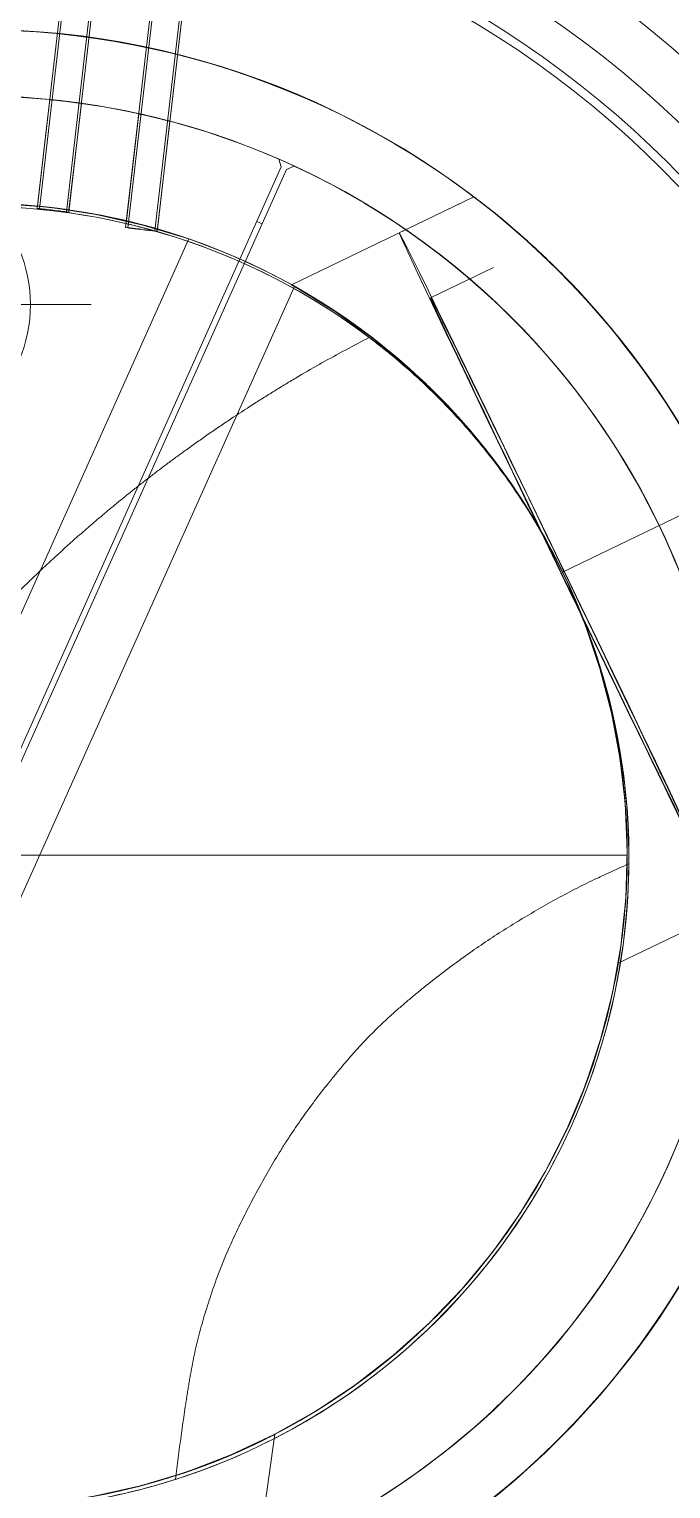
# Model space of a CAD drawing. Header units: metres. Extents: x 1753726 to 1755216, y 5920592 to 5921703.
# Drawn here: x 1754042.81 to 1754045.02, y 5920912.97 to 5920918.01 of the extents above; entities that cross this region are included whole.
import ezdxf

# ---------------------------------------------------------------- set-up
doc = ezdxf.new("R2010")
doc.units = ezdxf.units.M
doc.linetypes.add('CENTER', pattern=[50.8, 31.75, -6.35, 6.35, -6.35])
doc.linetypes.add('HIDDEN2', pattern=[4.7625, 3.175, -1.5875])
for name, color, linetype, lineweight in [('A-DETL-____-OTLN', 2, 'Continuous', 9), ('A-FLOR-____-OTLN', 9, 'Continuous', 9), ('A-GENM-____-OTLN', 4, 'Continuous', 9), ('A-WALL-____-OTLN', 2, 'Continuous', 9), ('P-PIPE-____-CNTR', 1, 'CENTER', 9), ('P-PIPE-____-OTLN', 6, 'HIDDEN2', 18), ('S-BEAM-____-OTLN', 7, 'Continuous', 9), ('S-FNDN-____-OTLN', 7, 'Continuous', 9)]:
    doc.layers.add(name, color=color, linetype=linetype, lineweight=lineweight)

# ---------------------------------------------------------------- blocks, each defined once
blk = doc.blocks.new('308492-ARUP-TUTB-MOD-0001_rvt-1-X-ARUP-GL-HERNE_BAY_ALIGNMENT')
at = {"layer": 'P-PIPE-____-CNTR'}
blk.add_line((1754044.648, 5920916.1369), (1754109.2156, 5920947.2636), dxfattribs=at)
blk.add_line((1754044.648, 5920916.1369), (1754109.2156, 5920947.2636), dxfattribs=at)
at = {"layer": 'P-PIPE-____-OTLN'}
for p, q in [((1754108.6511, 5920948.4346), (1754044.0835, 5920917.3079)), ((1754108.7596, 5920948.2094), (1754044.192, 5920917.0827))]:
    blk.add_line(p, q, dxfattribs=at)
for major_axis, start_param, end_param in [((-0.5645, 1.171), 0, 1.570796), ((-0.5645, 1.171), 4.712389, 6.283185), ((-0.456, 0.9458), 3.151964, 6.293557), ((-0.456, 0.9458), 0.010371, 3.151964), ((-0.5645, 1.171), 1.570796, 3.141593), ((-0.5645, 1.171), 3.141593, 4.712389)]:
    blk.add_ellipse((1754044.648, 5920916.1369), major_axis=major_axis, ratio=0.005, start_param=start_param, end_param=end_param, dxfattribs=at)
blk = doc.blocks.new('308492-ARUP-STTW-MOD-0300_rvt-1-X-ARUP-GL-HERNE_BAY_ALIGNMENT')
at = {"layer": 'S-BEAM-____-OTLN'}
for radius, start, end in [(3.68, 0, 180), (3.68, 0, 180), (3.68, 0, 180), (3.68, 0, 180), (3.38, 0, 180), (3.38, 0, 180), (3.38, 0, 180), (3.38, 0, 180), (3.68, 180, 0), (3.68, 180, 0), (3.68, 180, 0), (3.68, 180, 0), (3.38, 180, 0), (3.38, 180, 0), (3.38, 180, 0), (3.38, 180, 0)]:
    blk.add_arc((1754042.6212, 5920915.1598), radius, start, end, dxfattribs=at)
at = {"layer": 'S-FNDN-____-OTLN'}
for radius, start, end in [(4.65, 0, 180), (4.65, 0, 180), (3.5, 0, 180), (3.5, 0, 180), (4.65, 180, 0), (4.65, 180, 0), (3.5, 180, 0), (3.5, 180, 0)]:
    blk.add_arc((1754042.6271, 5920915.1625), radius, start, end, dxfattribs=at)
blk = doc.blocks.new('Bell Out - Insitu4 - Bell Out - Insitu-4295416-X-ARUP-GL-HERNE_BAY_ALIGNMENT')
at = {"layer": 'A-WALL-____-OTLN'}
for p, q in [((-390.3435, -199.0783), (-390.9738, -199.3822)), ((-389.8448, -201.7243), (-389.2144, -201.4204)), ((-391.1278, -204.0427), (-391.0306, -203.3496))]:
    blk.add_line(p, q, dxfattribs=at)
for radius, start, end in [(2.85, 0, 180), (2.85, 0, 180), (2.8487, 40.8, 220.8), (2.62, 40.8, 220.8), (2.25, 0, 180), (2.25, 0, 180), (2.25, 40.8, 220.8), (2.25, 40.8, 220.8), (2.8487, 220.8, 40.8), (2.62, 220.8, 40.8), (2.25, 220.8, 40.8), (2.25, 220.8, 40.8), (2.85, 180, 0), (2.85, 180, 0), (2.25, 180, 0), (2.25, 180, 0)]:
    blk.add_arc((-392.0635, -201.3507), radius, start, end, dxfattribs=at)
for points, knots in [([(-389.4963, -200.1131), (-389.5145, -200.0754), (-389.5525, -200.0008), (-389.6138, -199.8926), (-389.6785, -199.789), (-389.7681, -199.6584), (-389.8835, -199.5108), (-390.019, -199.3623), (-390.1424, -199.2437), (-390.2448, -199.1555), (-390.3047, -199.1081), (-390.3331, -199.0862), (-390.3421, -199.0794), (-390.3435, -199.0783), (-390.3435, -199.0783)], [0, 0, 0, 0, 0.030303, 0.0606061, 0.0909091, 0.1212121, 0.1818182, 0.2424242, 0.3030303, 0.3636364, 0.4242424, 0.4545455, 0.4848485, 0.4999993, 0.4999993, 0.4999993, 0.4999993]), ([(-390.3435, -199.0783), (-390.3435, -199.0783), (-390.3421, -199.0794), (-390.3331, -199.0862), (-390.3118, -199.1026), (-390.2704, -199.1352), (-390.1969, -199.1957), (-390.078, -199.3035), (-389.9354, -199.4504), (-389.8053, -199.6083), (-389.7034, -199.7513), (-389.6295, -199.866), (-389.5714, -199.9668), (-389.5275, -200.0498), (-389.5065, -200.0919), (-389.4963, -200.1131)], [0.5, 0.5, 0.5, 0.5, 0.5151515, 0.5454545, 0.5757576, 0.6060606, 0.6666667, 0.7272727, 0.7954545, 0.8636364, 0.8977273, 0.9318182, 0.9659091, 0.9829545, 1, 1, 1, 1]), ([(-390.0368, -200.3737), (-390.0549, -200.3361), (-390.0931, -200.2621), (-390.156, -200.1554), (-390.2234, -200.0542), (-390.3177, -199.9276), (-390.4412, -199.7868), (-390.589, -199.6477), (-390.7272, -199.5382), (-390.8261, -199.4708), (-390.8898, -199.4309), (-390.9285, -199.4079), (-390.9564, -199.3919), (-390.9723, -199.383), (-390.9756, -199.3813), (-390.9659, -199.3866), (-390.9438, -199.399), (-390.8993, -199.425), (-390.8186, -199.475), (-390.6862, -199.5684), (-390.5537, -199.6792), (-390.4365, -199.7949), (-390.3486, -199.8921), (-390.2626, -199.9995), (-390.1805, -200.1164), (-390.1169, -200.2206), (-390.0697, -200.3072), (-390.0475, -200.3514), (-390.0368, -200.3737)], [0, 0, 0, 0, 0.029851, 0.059701, 0.089552, 0.119403, 0.179104, 0.238806, 0.298507, 0.358209, 0.38806, 0.41791, 0.447761, 0.477612, 0.507463, 0.537313, 0.567164, 0.597015, 0.656716, 0.716418, 0.787313, 0.822761, 0.858209, 0.893657, 0.929104, 0.964552, 0.982276, 1, 1, 1, 1]), ([(-389.8135, -201.3507), (-389.8135, -201.3214), (-389.8147, -201.2604), (-389.8227, -201.1293), (-389.8455, -200.9511), (-389.8942, -200.741), (-389.9498, -200.5753), (-389.997, -200.4593), (-390.0231, -200.402), (-390.0368, -200.3737)], [0, 0, 0, 0, 0.111111, 0.222222, 0.444444, 0.666667, 0.833333, 0.916667, 1, 1, 1, 1]), ([(-390.0368, -200.3737), (-390.0276, -200.3926), (-390.01, -200.4306), (-389.9768, -200.5075), (-389.9397, -200.6046), (-389.9023, -200.7212), (-389.872, -200.8365), (-389.8487, -200.9492), (-389.829, -201.0762), (-389.8185, -201.1876), (-389.8142, -201.2834), (-389.8135, -201.3288), (-389.8135, -201.3507)], [0, 0, 0, 0, 0.055556, 0.111111, 0.222222, 0.333333, 0.444444, 0.555556, 0.666667, 0.833333, 0.916667, 1, 1, 1, 1]), ([(-389.8135, -201.3507), (-389.8135, -201.3787), (-389.8146, -201.4322), (-389.8198, -201.529), (-389.828, -201.6088), (-389.8358, -201.6675), (-389.8408, -201.6999), (-389.844, -201.7198), (-389.8448, -201.7243), (-389.8448, -201.7243)], [0, 0, 0, 0, 0.0625, 0.125, 0.25, 0.3125, 0.375, 0.4375, 0.5, 0.5, 0.5, 0.5]), ([(-389.8448, -201.7243), (-389.8448, -201.7243), (-389.844, -201.7198), (-389.8408, -201.6999), (-389.8358, -201.6675), (-389.828, -201.6088), (-389.8198, -201.529), (-389.8146, -201.4322), (-389.8135, -201.3787), (-389.8135, -201.3507)], [0.5, 0.5, 0.5, 0.5, 0.5625, 0.625, 0.6875, 0.75, 0.875, 0.9375, 1, 1, 1, 1]), ([(-391.0306, -203.3496), (-391.0306, -203.3496), (-391.0316, -203.3501), (-391.038, -203.3534), (-391.0537, -203.3615), (-391.0846, -203.3767), (-391.1408, -203.4033), (-391.2371, -203.4451), (-391.3631, -203.4903), (-391.4794, -203.5243), (-391.6053, -203.5553), (-391.7533, -203.5817), (-391.9228, -203.5979), (-392.0705, -203.6024), (-392.197, -203.5978), (-392.299, -203.5888), (-392.3499, -203.5826), (-392.3753, -203.579)], [0, 0, 0, 0, 0.029412, 0.058824, 0.117647, 0.176471, 0.235294, 0.352941, 0.470588, 0.529412, 0.588235, 0.705882, 0.779412, 0.852941, 0.926471, 0.963235, 1, 1, 1, 1]), ([(-392.3753, -203.579), (-392.3347, -203.5847), (-392.2532, -203.5938), (-392.1314, -203.6008), (-392.0115, -203.6012), (-391.856, -203.5935), (-391.6724, -203.5699), (-391.5089, -203.5328), (-391.3924, -203.4989), (-391.2864, -203.4635), (-391.1913, -203.4256), (-391.1142, -203.3909), (-391.0666, -203.3679), (-391.0421, -203.3555), (-391.0322, -203.3505), (-391.0306, -203.3496), (-391.0306, -203.3496)], [0, 0, 0, 0, 0.058824, 0.117647, 0.176471, 0.235294, 0.352941, 0.470588, 0.529412, 0.588235, 0.705882, 0.779412, 0.852941, 0.926471, 0.963235, 1, 1, 1, 1])]:
    blk.add_open_spline(points, degree=3, knots=knots, dxfattribs=at)
blk = doc.blocks.new('Generic Model - Access Cover - WSL - Floor Base - Inspector Riser 2-4943974-X-ARUP-GL-HERNE_BAY_ALIGNMENT')
at = {"layer": 'A-GENM-____-OTLN'}
for p, q in [((0, -0.7), (0, 0.7)), ((0.7, 0), (-0.7, 0))]:
    blk.add_line(p, q, dxfattribs=at)
for radius, start, end in [(0.49, 0, 180), (0.49, 0, 180), (0.49, 0, 180), (0.49, 0, 180), (0.44, 0, 180), (0.43, 0, 180), (0.43, 0, 180), (0.3655, 0, 180), (0.3655, 0, 180), (0.3555, 0, 180), (0.3555, 0, 180), (0.35, 0, 180), (0.35, 0, 180), (0.348, 0, 180), (0.3469, 0, 180), (0.3389, 0, 180), (0.3368, 0, 180), (0.3287, 0, 180), (0.3285, 0, 180), (0.3, 90, 270), (0.3, 90, 270), (0.2981, 0, 180), (0.2551, 0, 180), (0.3, 270, 90), (0.3, 270, 90), (0.49, 180, 0), (0.49, 180, 0), (0.49, 180, 0), (0.49, 180, 0), (0.44, 180, 0), (0.43, 180, 0), (0.43, 180, 0), (0.3655, 180, 0), (0.3655, 180, 0), (0.3555, 180, 0), (0.3555, 180, 0), (0.35, 180, 0), (0.35, 180, 0), (0.348, 180, 0), (0.3469, 180, 0), (0.3389, 180, 0), (0.3368, 180, 0), (0.3287, 180, 0), (0.3285, 180, 0), (0.2981, 180, 0), (0.2551, 180, 0)]:
    blk.add_arc((0, 0), radius, start, end, dxfattribs=at)
for start_param, end_param in [(4.712389, 7.853982), (1.570796, 4.712389)]:
    blk.add_ellipse((0, 0), major_axis=(0, 0.0375), ratio=1, start_param=start_param, end_param=end_param, dxfattribs=at)
blk = doc.blocks.new('WSL_Vent Type A - WSL_Vent Type A-5060838-X-ARUP-GL-HERNE_BAY_ALIGNMENT')
at = {"layer": 'A-GENM-____-OTLN'}
for p, q in [((-0.165, 0.055), (-11.8644, 0.055)), ((-0.165, 0.047), (-11.8644, 0.047)), ((-11.8644, -0.047), (-0.165, -0.047)), ((-11.8644, -0.055), (-0.165, -0.055))]:
    blk.add_line(p, q, dxfattribs=at)
for major_axis, start_param, end_param in [((0, 0.055), 4.712389, 7.853982), ((0, 0.047), 4.712389, 7.853982), ((0, 0.055), 1.570796, 4.712389), ((0, 0.047), 1.570796, 4.712389)]:
    blk.add_ellipse((-11.8644, 0), major_axis=major_axis, ratio=0.009999, start_param=start_param, end_param=end_param, dxfattribs=at)
blk = doc.blocks.new('WSL_Vent Type A - WSL_Vent Type A-5060839-X-ARUP-GL-HERNE_BAY_ALIGNMENT')
at = {"layer": 'A-GENM-____-OTLN'}
for p, q in [((-0.165, 0.055), (-12.1834, 0.055)), ((-0.165, 0.047), (-12.1834, 0.047)), ((-12.1834, -0.047), (-0.165, -0.047)), ((-12.1834, -0.055), (-0.165, -0.055))]:
    blk.add_line(p, q, dxfattribs=at)
for major_axis, start_param, end_param in [((0, 0.055), 4.712389, 7.853982), ((0, 0.047), 4.712389, 7.853982), ((0, 0.055), 1.570796, 4.712389), ((0, 0.047), 1.570796, 4.712389)]:
    blk.add_ellipse((-12.1834, 0), major_axis=major_axis, ratio=0.009999, start_param=start_param, end_param=end_param, dxfattribs=at)
blk = doc.blocks.new('308492-ARUP-STPW-MOD-1900_rvt-1-X-ARUP-GL-HERNE_BAY_ALIGNMENT')
at = {"layer": 'A-DETL-____-OTLN'}
for p, q in [((1754043.5919, 5920917.3471), (1754043.6101, 5920917.3389)), ((1754040.3712, 5920915.1598), (1754044.8712, 5920915.1598))]:
    blk.add_line(p, q, dxfattribs=at)
at = {"layer": 'A-FLOR-____-OTLN'}
for p, q in [((1754043.6763, 5920917.5352), (1754041.5476, 5920912.7919)), ((1754041.5476, 5920912.7919), (1754043.6763, 5920917.5352)), ((1754041.5658, 5920912.7836), (1754043.6942, 5920917.5263)), ((1754043.6942, 5920917.5263), (1754041.5658, 5920912.7836)), ((1754043.6674, 5920917.5619), (1754043.6763, 5920917.5352)), ((1754043.6763, 5920917.5352), (1754043.6674, 5920917.5619)), ((1754043.6942, 5920917.5263), (1754043.7211, 5920917.5378)), ((1754043.7211, 5920917.5378), (1754043.6942, 5920917.5263))]:
    blk.add_line(p, q, dxfattribs=at)
for centre, radius, start, end in [((1754042.6212, 5920915.1598), 3.35, 0, 180), ((1754042.6212, 5920915.1598), 3.35, 0, 180), ((1754042.6212, 5920915.1598), 2.62, 66.4663, 245.1071), ((1754042.6212, 5920915.1598), 2.62, 66.4663, 245.1071), ((1754042.6212, 5920915.1598), 2.62, 246.4475, 65.1771), ((1754042.6212, 5920915.1598), 2.62, 246.4475, 65.1771), ((1754042.6267, 5920915.1487), 2.25, 53.0252, 205.928), ((1754042.6267, 5920915.1487), 2.25, 25.928, 205.928), ((1754042.6267, 5920915.1487), 2.25, 205.928, 25.928), ((1754042.6212, 5920915.1598), 3.35, 180, 0), ((1754042.6212, 5920915.1598), 3.35, 180, 0), ((1754042.6267, 5920915.1487), 2.25, 287.6959, 359.5177)]:
    blk.add_arc(centre, radius, start, end, dxfattribs=at)
for points, knots in [([(1754043.9799, 5920916.9462), (1754043.925, 5920916.9179), (1754043.8432, 5920916.8742), (1754043.7496, 5920916.8203), (1754043.6964, 5920916.7887), (1754043.6569, 5920916.7646), (1754043.6176, 5920916.74), (1754043.5653, 5920916.707), (1754043.5136, 5920916.6731), (1754043.4623, 5920916.6387), (1754043.424, 5920916.6125), (1754043.3861, 5920916.5859), (1754043.3508, 5920916.5608), (1754043.3182, 5920916.5372), (1754043.2883, 5920916.5152), (1754043.2586, 5920916.4929), (1754043.2291, 5920916.4704), (1754043.1997, 5920916.4477), (1754043.1706, 5920916.4248), (1754043.1417, 5920916.4016), (1754043.1128, 5920916.3782), (1754043.0842, 5920916.3547), (1754043.0558, 5920916.3308), (1754043.0276, 5920916.3067), (1754042.9994, 5920916.2826), (1754042.9714, 5920916.2582), (1754042.9437, 5920916.2335), (1754042.9163, 5920916.2086), (1754042.8934, 5920916.1878), (1754042.8751, 5920916.1711), (1754042.857, 5920916.1542), (1754042.8346, 5920916.1329), (1754042.8123, 5920916.1115), (1754042.7946, 5920916.0943), (1754042.7812, 5920916.0814), (1754042.7679, 5920916.0684), (1754042.7504, 5920916.0509), (1754042.7287, 5920916.0289), (1754042.7072, 5920916.0067), (1754042.6901, 5920915.9888), (1754042.6772, 5920915.9754), (1754042.6644, 5920915.962), (1754042.6475, 5920915.9438), (1754042.6268, 5920915.9209), (1754042.6062, 5920915.8978), (1754042.5898, 5920915.8793), (1754042.5774, 5920915.8654), (1754042.5651, 5920915.8514), (1754042.549, 5920915.8326), (1754042.5293, 5920915.8087), (1754042.5097, 5920915.7848), (1754042.4941, 5920915.7656), (1754042.4823, 5920915.7513), (1754042.4705, 5920915.7369), (1754042.4551, 5920915.7174), (1754042.4361, 5920915.6929), (1754042.4175, 5920915.6683), (1754042.4026, 5920915.6487), (1754042.3913, 5920915.6341), (1754042.38, 5920915.6195), (1754042.365, 5920915.5996), (1754042.3501, 5920915.5795), (1754042.3354, 5920915.5594), (1754042.3245, 5920915.5444), (1754042.3154, 5920915.5319), (1754042.3083, 5920915.5221), (1754042.3011, 5920915.5123), (1754042.2921, 5920915.5), (1754042.2775, 5920915.48), (1754042.2628, 5920915.4596), (1754042.2483, 5920915.4392), (1754042.2376, 5920915.4239), (1754042.227, 5920915.4087), (1754042.2167, 5920915.3938), (1754042.2063, 5920915.3789), (1754042.1957, 5920915.3638), (1754042.185, 5920915.3485), (1754042.1708, 5920915.3279), (1754042.1567, 5920915.3071), (1754042.1429, 5920915.2864), (1754042.1327, 5920915.271), (1754042.1227, 5920915.2557), (1754042.109, 5920915.2352), (1754042.0919, 5920915.2093), (1754042.0749, 5920915.1832), (1754042.0616, 5920915.1621), (1754042.0518, 5920915.1463), (1754042.0421, 5920915.1306), (1754042.029, 5920915.1096), (1754042.0126, 5920915.0834), (1754041.9963, 5920915.057), (1754041.9835, 5920915.0357), (1754041.9741, 5920915.0197), (1754041.9648, 5920915.0036), (1754041.9523, 5920914.9822), (1754041.9366, 5920914.9556), (1754041.921, 5920914.9289), (1754041.9088, 5920914.9074), (1754041.8997, 5920914.8911), (1754041.8908, 5920914.8747), (1754041.879, 5920914.8529), (1754041.8643, 5920914.8257), (1754041.8466, 5920914.7931), (1754041.8347, 5920914.7715), (1754041.8287, 5920914.7607)], [-1, -1, -1, -1, -0.940476, -0.910714, -0.895833, -0.880952, -0.866071, -0.85119, -0.821429, -0.806548, -0.791667, -0.776786, -0.761905, -0.75, -0.738095, -0.72619, -0.714286, -0.702381, -0.690476, -0.678571, -0.666667, -0.654762, -0.642857, -0.630952, -0.619048, -0.607143, -0.595238, -0.583333, -0.571429, -0.565476, -0.559524, -0.547619, -0.535714, -0.529762, -0.52381, -0.517857, -0.511905, -0.5, -0.488095, -0.482143, -0.47619, -0.470238, -0.464286, -0.452381, -0.440476, -0.434524, -0.428571, -0.422619, -0.416667, -0.404762, -0.392857, -0.386905, -0.380952, -0.375, -0.369048, -0.357143, -0.345238, -0.339286, -0.333333, -0.327381, -0.321429, -0.309524, -0.303571, -0.297619, -0.291667, -0.28869, -0.285714, -0.279762, -0.27381, -0.261905, -0.255952, -0.25, -0.244048, -0.238095, -0.232143, -0.22619, -0.220238, -0.214286, -0.202381, -0.196429, -0.190476, -0.184524, -0.178571, -0.166667, -0.154762, -0.14881, -0.142857, -0.136905, -0.130952, -0.119048, -0.107143, -0.10119, -0.095238, -0.089286, -0.083333, -0.071429, -0.059524, -0.053571, -0.047619, -0.041667, -0.035714, -0.02381, -0.011905, 0, 0, 0, 0]), ([(1754043.9799, 5920916.9462), (1754043.9843, 5920916.9428), (1754043.9939, 5920916.9356), (1754044.0161, 5920916.9185), (1754044.0622, 5920916.8818), (1754044.1458, 5920916.8106), (1754044.2641, 5920916.6953), (1754044.3719, 5920916.5717), (1754044.4604, 5920916.4542), (1754044.5284, 5920916.3532), (1754044.5818, 5920916.2635), (1754044.6219, 5920916.1892), (1754044.6409, 5920916.1515), (1754044.6502, 5920916.1324)], [0, 0, 0, 0, 0.04, 0.08, 0.16, 0.32, 0.48, 0.64, 0.73, 0.82, 0.91, 0.955, 1, 1, 1, 1]), ([(1754044.6502, 5920916.1324), (1754044.6582, 5920916.1158), (1754044.6739, 5920916.0825), (1754044.7036, 5920916.0152), (1754044.7373, 5920915.9306), (1754044.772, 5920915.8296), (1754044.8105, 5920915.6977), (1754044.8446, 5920915.5408), (1754044.8637, 5920915.3989), (1754044.8721, 5920915.2978), (1754044.8755, 5920915.2282), (1754044.8765, 5920915.1804), (1754044.8767, 5920915.1491), (1754044.8766, 5920915.1358), (1754044.8765, 5920915.1297)], [0, 0, 0, 0, 0.04, 0.08, 0.16, 0.24, 0.32, 0.48, 0.64, 0.73, 0.82, 0.91, 0.955, 1, 1, 1, 1]), ([(1754043.3106, 5920913.0052), (1754043.3136, 5920913.03), (1754043.32, 5920913.0797), (1754043.3299, 5920913.1544), (1754043.3386, 5920913.2165), (1754043.3451, 5920913.2599), (1754043.3488, 5920913.2847), (1754043.3518, 5920913.3033), (1754043.3548, 5920913.3219), (1754043.3578, 5920913.3404), (1754043.3609, 5920913.3589), (1754043.3654, 5920913.3836), (1754043.3713, 5920913.4144), (1754043.379, 5920913.4513), (1754043.3877, 5920913.4878), (1754043.3971, 5920913.5242), (1754043.4075, 5920913.5604), (1754043.4185, 5920913.5963), (1754043.43, 5920913.6323), (1754043.442, 5920913.668), (1754043.4547, 5920913.7034), (1754043.4681, 5920913.7385), (1754043.4824, 5920913.7734), (1754043.5023, 5920913.8195), (1754043.5289, 5920913.8764), (1754043.5626, 5920913.9439), (1754043.5979, 5920914.0104), (1754043.6349, 5920914.0762), (1754043.6673, 5920914.1301), (1754043.6942, 5920914.1725), (1754043.7218, 5920914.2146), (1754043.7576, 5920914.2661), (1754043.8026, 5920914.3267), (1754043.8415, 5920914.376), (1754043.8694, 5920914.4102), (1754043.8855, 5920914.4296), (1754043.8977, 5920914.444), (1754043.91, 5920914.4583), (1754043.9266, 5920914.4773), (1754043.9475, 5920914.5007), (1754043.9733, 5920914.528), (1754043.9997, 5920914.5547), (1754044.0268, 5920914.5808), (1754044.0545, 5920914.6063), (1754044.0827, 5920914.6313), (1754044.1113, 5920914.6558), (1754044.1403, 5920914.68), (1754044.1793, 5920914.7116), (1754044.2287, 5920914.7504), (1754044.2891, 5920914.7954), (1754044.3506, 5920914.8391), (1754044.413, 5920914.881), (1754044.4766, 5920914.9213), (1754044.5412, 5920914.9601), (1754044.5956, 5920914.9912), (1754044.6396, 5920915.0153), (1754044.6728, 5920915.0331), (1754044.7065, 5920915.0504), (1754044.7403, 5920915.0672), (1754044.7683, 5920915.0805), (1754044.7908, 5920915.0908), (1754044.8134, 5920915.1012), (1754044.8419, 5920915.1143), (1754044.865, 5920915.1246), (1754044.8765, 5920915.1297)], [-1, -1, -1, -1, -0.972973, -0.945946, -0.918919, -0.905405, -0.898649, -0.891892, -0.885135, -0.878378, -0.871622, -0.864865, -0.851351, -0.837838, -0.824324, -0.810811, -0.797297, -0.783784, -0.77027, -0.756757, -0.743243, -0.72973, -0.716216, -0.702703, -0.675676, -0.648649, -0.621622, -0.594595, -0.567568, -0.554054, -0.540541, -0.513514, -0.486486, -0.459459, -0.445946, -0.439189, -0.432432, -0.425676, -0.418919, -0.405405, -0.391892, -0.378378, -0.364865, -0.351351, -0.337838, -0.324324, -0.310811, -0.297297, -0.27027, -0.243243, -0.216216, -0.189189, -0.162162, -0.135135, -0.108108, -0.094595, -0.081081, -0.067568, -0.054054, -0.040541, -0.033784, -0.027027, -0.013514, 0, 0, 0, 0]), ([(1754043.3106, 5920913.0052), (1754043.3034, 5920913.0029), (1754043.2882, 5920912.9981), (1754043.2541, 5920912.9878), (1754043.1849, 5920912.9683), (1754043.0614, 5920912.939), (1754042.8804, 5920912.9102), (1754042.7081, 5920912.8981), (1754042.5619, 5920912.8987), (1754042.4495, 5920912.9047), (1754042.3359, 5920912.9166), (1754042.2227, 5920912.9343), (1754042.1115, 5920912.9575), (1754042.0039, 5920912.9857), (1754041.9011, 5920913.018), (1754041.784, 5920913.061), (1754041.6594, 5920913.1154), (1754041.5372, 5920913.1787), (1754041.4545, 5920913.2277), (1754041.4009, 5920913.2617), (1754041.3785, 5920913.2766), (1754041.3684, 5920913.2834)], [0, 0, 0, 0, 0.022222, 0.044444, 0.088889, 0.177778, 0.266667, 0.355556, 0.4, 0.444444, 0.488889, 0.533333, 0.577778, 0.622222, 0.666667, 0.711111, 0.783333, 0.855556, 0.927778, 0.963889, 1, 1, 1, 1])]:
    blk.add_open_spline(points, degree=3, knots=knots, dxfattribs=at)
at = {"layer": 'A-WALL-____-OTLN'}
for p, q in [((1754042.8763, 5920917.7674), (1754042.8335, 5920917.3998)), ((1754042.8763, 5920917.7674), (1754042.8335, 5920917.3998)), ((1754042.9427, 5920917.3867), (1754042.9855, 5920917.7544)), ((1754042.9427, 5920917.3867), (1754042.9855, 5920917.7544)), ((1754043.1839, 5920917.7187), (1754043.1409, 5920917.349)), ((1754043.1839, 5920917.7187), (1754043.1409, 5920917.349)), ((1754043.2483, 5920917.3207), (1754043.2916, 5920917.6926)), ((1754043.2483, 5920917.3207), (1754043.2916, 5920917.6926)), ((1754041.5223, 5920913.1965), (1754043.3564, 5920917.2863)), ((1754043.3564, 5920917.2863), (1754041.5223, 5920913.1965)), ((1754041.8873, 5920913.0329), (1754043.7213, 5920917.1226)), ((1754043.7213, 5920917.1226), (1754041.8873, 5920913.0329))]:
    blk.add_line(p, q, dxfattribs=at)
at = {"layer": 'A-WALL-____-OTLN', "flags": 128}
for points in [[(1754042.7088, 5920917.4081), (1754042.8736, 5920917.3956), (1754043.0371, 5920917.3711), (1754043.1983, 5920917.3346), (1754043.3564, 5920917.2863)], [(1754043.3564, 5920917.2863), (1754043.1983, 5920917.3346), (1754043.0371, 5920917.3711), (1754042.8736, 5920917.3956), (1754042.7088, 5920917.4081)], [(1754043.7213, 5920917.1226), (1754043.8559, 5920917.0408), (1754043.9844, 5920916.9499), (1754044.1062, 5920916.8502), (1754044.2208, 5920916.7422), (1754044.3275, 5920916.6265), (1754044.4259, 5920916.5036), (1754044.5154, 5920916.3742), (1754044.5957, 5920916.2387), (1754044.6663, 5920916.098), (1754044.7269, 5920915.9528), (1754044.7772, 5920915.8036), (1754044.8169, 5920915.6513), (1754044.8459, 5920915.4965), (1754044.864, 5920915.3401)], [(1754044.864, 5920915.3401), (1754044.8459, 5920915.4965), (1754044.8169, 5920915.6513), (1754044.7772, 5920915.8036), (1754044.7269, 5920915.9528), (1754044.6663, 5920916.098), (1754044.5957, 5920916.2387), (1754044.5154, 5920916.3742), (1754044.4259, 5920916.5036), (1754044.3275, 5920916.6265), (1754044.2208, 5920916.7422), (1754044.1062, 5920916.8502), (1754043.9844, 5920916.9499), (1754043.8559, 5920917.0408), (1754043.7213, 5920917.1226)], [(1754044.864, 5920915.3401), (1754044.8712, 5920915.1751), (1754044.8662, 5920915.0099), (1754044.8492, 5920914.8455), (1754044.8201, 5920914.6829), (1754044.7792, 5920914.5228), (1754044.7266, 5920914.3661), (1754044.6627, 5920914.2138), (1754044.5877, 5920914.0665), (1754044.5022, 5920913.9251), (1754044.4065, 5920913.7904), (1754044.3012, 5920913.6631), (1754044.1868, 5920913.5438), (1754044.064, 5920913.4333), (1754043.9334, 5920913.3321), (1754043.7957, 5920913.2407), (1754043.6517, 5920913.1597), (1754043.5022, 5920913.0894), (1754043.3478, 5920913.0304), (1754043.1896, 5920912.9828), (1754043.0283, 5920912.947)], [(1754043.0283, 5920912.947), (1754043.1896, 5920912.9828), (1754043.3478, 5920913.0304), (1754043.5022, 5920913.0894), (1754043.6517, 5920913.1597), (1754043.7957, 5920913.2407), (1754043.9334, 5920913.3321), (1754044.064, 5920913.4333), (1754044.1868, 5920913.5438), (1754044.3012, 5920913.6631), (1754044.4065, 5920913.7904), (1754044.5022, 5920913.9251), (1754044.5877, 5920914.0665), (1754044.6627, 5920914.2138), (1754044.7266, 5920914.3661), (1754044.7792, 5920914.5228), (1754044.8201, 5920914.6829), (1754044.8492, 5920914.8455), (1754044.8662, 5920915.0099), (1754044.8712, 5920915.1751), (1754044.864, 5920915.3401)]]:
    blk.add_lwpolyline(points, dxfattribs=at)
at = {"layer": 'A-WALL-____-OTLN'}
for radius, start, end in [(2.62, 40.8, 220.8), (2.62, 40.8, 220.8), (2.62, 40.8, 220.8), (2.62, 40.8, 220.8), (2.62, 40.8, 220.8), (2.62, 40.8, 220.8), (2.62, 40.8, 220.8), (2.62, 40.8, 220.8), (2.62, 40.8, 220.8), (2.62, 40.8, 220.8), (2.62, 40.8, 220.8), (2.62, 40.8, 220.8), (2.62, 40.8, 220.8), (2.62, 40.8, 220.8), (2.62, 40.8, 220.8), (2.62, 40.8, 220.8), (2.62, 40.8, 220.8), (2.62, 40.8, 220.8), (2.62, 40.8, 220.8), (2.62, 40.8, 220.8), (2.62, 40.8, 220.8), (2.62, 40.8, 220.8), (2.62, 4.5967, 184.5967), (2.62, 4.5967, 184.5967), (2.25, 40.8, 220.8), (2.25, 40.8, 220.8), (2.25, 40.8, 220.8), (2.25, 40.8, 220.8), (2.25, 40.8, 220.8), (2.25, 40.8, 220.8), (2.25, 40.8, 220.8), (2.25, 40.8, 220.8), (2.25, 40.8, 220.8), (2.25, 40.8, 220.8), (2.25, 40.8, 220.8), (2.25, 40.8, 220.8), (2.25, 40.8, 220.8), (2.25, 40.8, 220.8), (2.25, 40.8, 220.8), (2.25, 40.8, 220.8), (2.25, 40.8, 220.8), (2.25, 40.8, 220.8), (2.25, 40.8, 220.8), (2.25, 40.8, 220.8), (2.25, 40.8, 220.8), (2.25, 40.8, 220.8), (2.62, 220.8, 40.8), (2.62, 220.8, 40.8), (2.62, 220.8, 40.8), (2.62, 220.8, 40.8), (2.62, 220.8, 40.8), (2.62, 220.8, 40.8), (2.62, 220.8, 40.8), (2.62, 220.8, 40.8), (2.62, 220.8, 40.8), (2.62, 220.8, 40.8), (2.62, 220.8, 40.8), (2.62, 220.8, 40.8), (2.62, 220.8, 40.8), (2.62, 220.8, 40.8), (2.62, 220.8, 40.8), (2.62, 220.8, 40.8), (2.62, 220.8, 40.8), (2.62, 220.8, 40.8), (2.62, 220.8, 40.8), (2.62, 220.8, 40.8), (2.62, 220.8, 40.8), (2.62, 220.8, 40.8), (2.25, 220.8, 40.8), (2.25, 220.8, 40.8), (2.25, 220.8, 40.8), (2.25, 220.8, 40.8), (2.25, 220.8, 40.8), (2.25, 220.8, 40.8), (2.25, 220.8, 40.8), (2.25, 220.8, 40.8), (2.25, 220.8, 40.8), (2.25, 220.8, 40.8), (2.25, 220.8, 40.8), (2.25, 220.8, 40.8), (2.25, 220.8, 40.8), (2.25, 220.8, 40.8), (2.25, 220.8, 40.8), (2.25, 220.8, 40.8), (2.25, 220.8, 40.8), (2.25, 220.8, 40.8), (2.25, 220.8, 40.8), (2.25, 220.8, 40.8), (2.25, 220.8, 40.8), (2.25, 220.8, 40.8), (2.62, 184.5967, 4.5967), (2.62, 184.5967, 4.5967)]:
    blk.add_arc((1754042.6212, 5920915.1598), radius, start, end, dxfattribs=at)
for points, knots in [([(1754042.931, 5920917.7615), (1754042.9277, 5920917.7618), (1754042.9212, 5920917.7626), (1754042.9137, 5920917.7635), (1754042.9079, 5920917.7641), (1754042.9036, 5920917.7646), (1754042.8995, 5920917.765), (1754042.8958, 5920917.7654), (1754042.8923, 5920917.7658), (1754042.8891, 5920917.7661), (1754042.8861, 5920917.7664), (1754042.8836, 5920917.7667), (1754042.8814, 5920917.7669), (1754042.8795, 5920917.7671), (1754042.8781, 5920917.7672), (1754042.877, 5920917.7673), (1754042.8763, 5920917.7674), (1754042.8763, 5920917.7674), (1754042.8768, 5920917.7673), (1754042.878, 5920917.7672), (1754042.8799, 5920917.767), (1754042.8824, 5920917.7668), (1754042.8854, 5920917.7665), (1754042.889, 5920917.7661), (1754042.8931, 5920917.7657), (1754042.8976, 5920917.7652), (1754042.9026, 5920917.7647), (1754042.9079, 5920917.7641), (1754042.9134, 5920917.7635), (1754042.9209, 5920917.7626), (1754042.9268, 5920917.7619), (1754042.931, 5920917.7615)], [0, 0, 0, 0, 0.055556, 0.111111, 0.138889, 0.166667, 0.194444, 0.222222, 0.25, 0.277778, 0.305556, 0.333333, 0.361111, 0.388889, 0.416667, 0.444444, 0.479167, 0.513889, 0.548611, 0.583333, 0.618056, 0.652778, 0.6875, 0.722222, 0.756944, 0.791667, 0.826389, 0.861111, 0.895833, 0.930556, 1, 1, 1, 1]), ([(1754042.931, 5920917.7615), (1754042.9277, 5920917.7618), (1754042.9212, 5920917.7626), (1754042.9137, 5920917.7635), (1754042.9079, 5920917.7641), (1754042.9036, 5920917.7646), (1754042.8995, 5920917.765), (1754042.8958, 5920917.7654), (1754042.8923, 5920917.7658), (1754042.8891, 5920917.7661), (1754042.8861, 5920917.7664), (1754042.8836, 5920917.7667), (1754042.8814, 5920917.7669), (1754042.8795, 5920917.7671), (1754042.8781, 5920917.7672), (1754042.877, 5920917.7673), (1754042.8763, 5920917.7674), (1754042.8763, 5920917.7674), (1754042.8768, 5920917.7673), (1754042.878, 5920917.7672), (1754042.8799, 5920917.767), (1754042.8824, 5920917.7668), (1754042.8854, 5920917.7665), (1754042.889, 5920917.7661), (1754042.8931, 5920917.7657), (1754042.8976, 5920917.7652), (1754042.9026, 5920917.7647), (1754042.9079, 5920917.7641), (1754042.9134, 5920917.7635), (1754042.9209, 5920917.7626), (1754042.9268, 5920917.7619), (1754042.931, 5920917.7615)], [0, 0, 0, 0, 0.055556, 0.111111, 0.138889, 0.166667, 0.194444, 0.222222, 0.25, 0.277778, 0.305556, 0.333333, 0.361111, 0.388889, 0.416667, 0.444444, 0.479167, 0.513889, 0.548611, 0.583333, 0.618056, 0.652778, 0.6875, 0.722222, 0.756944, 0.791667, 0.826389, 0.861111, 0.895833, 0.930556, 1, 1, 1, 1]), ([(1754042.931, 5920917.7615), (1754042.9343, 5920917.7611), (1754042.9391, 5920917.7605), (1754042.9452, 5920917.7597), (1754042.9496, 5920917.7592), (1754042.954, 5920917.7586), (1754042.9583, 5920917.7581), (1754042.9624, 5920917.7575), (1754042.9661, 5920917.757), (1754042.9696, 5920917.7566), (1754042.9728, 5920917.7561), (1754042.9757, 5920917.7557), (1754042.9783, 5920917.7554), (1754042.9804, 5920917.7551), (1754042.9823, 5920917.7548), (1754042.9837, 5920917.7546), (1754042.9848, 5920917.7545), (1754042.9855, 5920917.7544), (1754042.9856, 5920917.7544), (1754042.985, 5920917.7545), (1754042.9838, 5920917.7546), (1754042.9819, 5920917.7549), (1754042.9794, 5920917.7552), (1754042.9765, 5920917.7556), (1754042.9728, 5920917.7561), (1754042.9687, 5920917.7567), (1754042.9643, 5920917.7573), (1754042.9593, 5920917.7579), (1754042.954, 5920917.7586), (1754042.9486, 5920917.7593), (1754042.9411, 5920917.7602), (1754042.9351, 5920917.761), (1754042.931, 5920917.7615)], [0, 0, 0, 0, 0.055556, 0.083333, 0.111111, 0.138889, 0.166667, 0.194444, 0.222222, 0.25, 0.277778, 0.305556, 0.333333, 0.361111, 0.388889, 0.416667, 0.444444, 0.479167, 0.513889, 0.548611, 0.583333, 0.618056, 0.652778, 0.6875, 0.722222, 0.756944, 0.791667, 0.826389, 0.861111, 0.895833, 0.930556, 1, 1, 1, 1]), ([(1754042.931, 5920917.7615), (1754042.9343, 5920917.7611), (1754042.9391, 5920917.7605), (1754042.9452, 5920917.7597), (1754042.9496, 5920917.7592), (1754042.954, 5920917.7586), (1754042.9583, 5920917.7581), (1754042.9624, 5920917.7575), (1754042.9661, 5920917.757), (1754042.9696, 5920917.7566), (1754042.9728, 5920917.7561), (1754042.9757, 5920917.7557), (1754042.9783, 5920917.7554), (1754042.9804, 5920917.7551), (1754042.9823, 5920917.7548), (1754042.9837, 5920917.7546), (1754042.9848, 5920917.7545), (1754042.9855, 5920917.7544), (1754042.9856, 5920917.7544), (1754042.985, 5920917.7545), (1754042.9838, 5920917.7546), (1754042.9819, 5920917.7549), (1754042.9794, 5920917.7552), (1754042.9765, 5920917.7556), (1754042.9728, 5920917.7561), (1754042.9687, 5920917.7567), (1754042.9643, 5920917.7573), (1754042.9593, 5920917.7579), (1754042.954, 5920917.7586), (1754042.9486, 5920917.7593), (1754042.9411, 5920917.7602), (1754042.9351, 5920917.761), (1754042.931, 5920917.7615)], [0, 0, 0, 0, 0.055556, 0.083333, 0.111111, 0.138889, 0.166667, 0.194444, 0.222222, 0.25, 0.277778, 0.305556, 0.333333, 0.361111, 0.388889, 0.416667, 0.444444, 0.479167, 0.513889, 0.548611, 0.583333, 0.618056, 0.652778, 0.6875, 0.722222, 0.756944, 0.791667, 0.826389, 0.861111, 0.895833, 0.930556, 1, 1, 1, 1]), ([(1754043.2378, 5920917.7062), (1754043.2346, 5920917.707), (1754043.2283, 5920917.7085), (1754043.2209, 5920917.7103), (1754043.2152, 5920917.7116), (1754043.2109, 5920917.7126), (1754043.2069, 5920917.7135), (1754043.2032, 5920917.7144), (1754043.1998, 5920917.7152), (1754043.1966, 5920917.7159), (1754043.1936, 5920917.7165), (1754043.1911, 5920917.7171), (1754043.189, 5920917.7176), (1754043.1871, 5920917.718), (1754043.1857, 5920917.7183), (1754043.1846, 5920917.7185), (1754043.1839, 5920917.7187), (1754043.1839, 5920917.7187), (1754043.1845, 5920917.7186), (1754043.1857, 5920917.7183), (1754043.1876, 5920917.7179), (1754043.19, 5920917.7173), (1754043.193, 5920917.7167), (1754043.1966, 5920917.7159), (1754043.2006, 5920917.715), (1754043.205, 5920917.714), (1754043.2099, 5920917.7128), (1754043.2152, 5920917.7116), (1754043.2205, 5920917.7104), (1754043.2279, 5920917.7086), (1754043.2338, 5920917.7072), (1754043.2378, 5920917.7062)], [0, 0, 0, 0, 0.055556, 0.111111, 0.138889, 0.166667, 0.194444, 0.222222, 0.25, 0.277778, 0.305556, 0.333333, 0.361111, 0.388889, 0.416667, 0.444444, 0.479167, 0.513889, 0.548611, 0.583333, 0.618056, 0.652778, 0.6875, 0.722222, 0.756944, 0.791667, 0.826389, 0.861111, 0.895833, 0.930556, 1, 1, 1, 1]), ([(1754043.2378, 5920917.7062), (1754043.2346, 5920917.707), (1754043.2299, 5920917.7082), (1754043.2238, 5920917.7096), (1754043.2195, 5920917.7106), (1754043.2152, 5920917.7116), (1754043.2109, 5920917.7126), (1754043.2069, 5920917.7135), (1754043.2032, 5920917.7144), (1754043.1998, 5920917.7152), (1754043.1966, 5920917.7159), (1754043.1936, 5920917.7165), (1754043.1911, 5920917.7171), (1754043.189, 5920917.7176), (1754043.1871, 5920917.718), (1754043.1857, 5920917.7183), (1754043.1846, 5920917.7185), (1754043.1839, 5920917.7187), (1754043.1839, 5920917.7187), (1754043.1845, 5920917.7186), (1754043.1857, 5920917.7183), (1754043.1875, 5920917.7179), (1754043.19, 5920917.7173), (1754043.193, 5920917.7167), (1754043.1965, 5920917.7159), (1754043.2006, 5920917.715), (1754043.205, 5920917.714), (1754043.2099, 5920917.7128), (1754043.2152, 5920917.7116), (1754043.2205, 5920917.7104), (1754043.2279, 5920917.7086), (1754043.2338, 5920917.7072), (1754043.2378, 5920917.7062)], [0, 0, 0, 0, 0.055556, 0.083333, 0.111111, 0.138889, 0.166667, 0.194444, 0.222222, 0.25, 0.277778, 0.305556, 0.333333, 0.361111, 0.388889, 0.416667, 0.444444, 0.479167, 0.513889, 0.548611, 0.583333, 0.618056, 0.652778, 0.6875, 0.722222, 0.756944, 0.791667, 0.826389, 0.861111, 0.895833, 0.930556, 1, 1, 1, 1]), ([(1754043.2378, 5920917.7062), (1754043.2411, 5920917.7054), (1754043.2458, 5920917.7043), (1754043.2518, 5920917.7028), (1754043.2562, 5920917.7017), (1754043.2605, 5920917.7006), (1754043.2647, 5920917.6996), (1754043.2687, 5920917.6986), (1754043.2724, 5920917.6976), (1754043.2758, 5920917.6967), (1754043.279, 5920917.6959), (1754043.2819, 5920917.6952), (1754043.2845, 5920917.6945), (1754043.2866, 5920917.6939), (1754043.2884, 5920917.6935), (1754043.2899, 5920917.6931), (1754043.291, 5920917.6928), (1754043.2916, 5920917.6926), (1754043.2917, 5920917.6926), (1754043.2911, 5920917.6927), (1754043.2899, 5920917.6931), (1754043.288, 5920917.6936), (1754043.2856, 5920917.6942), (1754043.2826, 5920917.695), (1754043.279, 5920917.6959), (1754043.275, 5920917.697), (1754043.2706, 5920917.6981), (1754043.2657, 5920917.6993), (1754043.2605, 5920917.7006), (1754043.2551, 5920917.702), (1754043.2478, 5920917.7038), (1754043.2419, 5920917.7053), (1754043.2378, 5920917.7062)], [0, 0, 0, 0, 0.055556, 0.083333, 0.111111, 0.138889, 0.166667, 0.194444, 0.222222, 0.25, 0.277778, 0.305556, 0.333333, 0.361111, 0.388889, 0.416667, 0.444444, 0.479167, 0.513889, 0.548611, 0.583333, 0.618056, 0.652778, 0.6875, 0.722222, 0.756944, 0.791667, 0.826389, 0.861111, 0.895833, 0.930556, 1, 1, 1, 1]), ([(1754043.2378, 5920917.7062), (1754043.2411, 5920917.7054), (1754043.2474, 5920917.7039), (1754043.2548, 5920917.7021), (1754043.2605, 5920917.7006), (1754043.2647, 5920917.6996), (1754043.2687, 5920917.6986), (1754043.2724, 5920917.6976), (1754043.2758, 5920917.6967), (1754043.279, 5920917.6959), (1754043.2819, 5920917.6951), (1754043.2845, 5920917.6945), (1754043.2866, 5920917.6939), (1754043.2884, 5920917.6935), (1754043.2899, 5920917.6931), (1754043.291, 5920917.6928), (1754043.2916, 5920917.6926), (1754043.2917, 5920917.6926), (1754043.2911, 5920917.6927), (1754043.2899, 5920917.6931), (1754043.288, 5920917.6936), (1754043.2856, 5920917.6942), (1754043.2826, 5920917.695), (1754043.279, 5920917.6959), (1754043.275, 5920917.697), (1754043.2706, 5920917.6981), (1754043.2657, 5920917.6993), (1754043.2605, 5920917.7006), (1754043.2551, 5920917.702), (1754043.2478, 5920917.7038), (1754043.2419, 5920917.7053), (1754043.2378, 5920917.7062)], [0, 0, 0, 0, 0.055556, 0.111111, 0.138889, 0.166667, 0.194444, 0.222222, 0.25, 0.277778, 0.305556, 0.333333, 0.361111, 0.388889, 0.416667, 0.444444, 0.479167, 0.513889, 0.548611, 0.583333, 0.618056, 0.652778, 0.6875, 0.722222, 0.756944, 0.791667, 0.826389, 0.861111, 0.895833, 0.930556, 1, 1, 1, 1]), ([(1754042.8882, 5920917.3939), (1754042.8849, 5920917.3943), (1754042.8801, 5920917.3949), (1754042.874, 5920917.3956), (1754042.8695, 5920917.3961), (1754042.8651, 5920917.3966), (1754042.8609, 5920917.397), (1754042.8568, 5920917.3975), (1754042.853, 5920917.3979), (1754042.8495, 5920917.3982), (1754042.8463, 5920917.3985), (1754042.8433, 5920917.3988), (1754042.8408, 5920917.3991), (1754042.8386, 5920917.3993), (1754042.8368, 5920917.3995), (1754042.8353, 5920917.3996), (1754042.8342, 5920917.3997), (1754042.8335, 5920917.3998), (1754042.8335, 5920917.3998), (1754042.834, 5920917.3997), (1754042.8353, 5920917.3996), (1754042.8372, 5920917.3994), (1754042.8396, 5920917.3992), (1754042.8426, 5920917.3989), (1754042.8463, 5920917.3985), (1754042.8504, 5920917.3981), (1754042.8548, 5920917.3977), (1754042.8598, 5920917.3971), (1754042.8651, 5920917.3966), (1754042.8706, 5920917.396), (1754042.8781, 5920917.3951), (1754042.8841, 5920917.3944), (1754042.8882, 5920917.3939)], [0, 0, 0, 0, 0.055556, 0.083333, 0.111111, 0.138889, 0.166667, 0.194444, 0.222222, 0.25, 0.277778, 0.305556, 0.333333, 0.361111, 0.388889, 0.416667, 0.444444, 0.479167, 0.513889, 0.548611, 0.583333, 0.618056, 0.652778, 0.6875, 0.722222, 0.756944, 0.791667, 0.826389, 0.861111, 0.895833, 0.930556, 1, 1, 1, 1]), ([(1754042.8882, 5920917.3939), (1754042.8849, 5920917.3943), (1754042.8801, 5920917.3949), (1754042.874, 5920917.3956), (1754042.8695, 5920917.3961), (1754042.8651, 5920917.3966), (1754042.8609, 5920917.397), (1754042.8568, 5920917.3975), (1754042.853, 5920917.3979), (1754042.8495, 5920917.3982), (1754042.8463, 5920917.3985), (1754042.8433, 5920917.3988), (1754042.8408, 5920917.3991), (1754042.8386, 5920917.3993), (1754042.8368, 5920917.3995), (1754042.8353, 5920917.3996), (1754042.8342, 5920917.3997), (1754042.8335, 5920917.3998), (1754042.8335, 5920917.3998), (1754042.834, 5920917.3997), (1754042.8353, 5920917.3996), (1754042.8372, 5920917.3994), (1754042.8396, 5920917.3992), (1754042.8426, 5920917.3989), (1754042.8463, 5920917.3985), (1754042.8504, 5920917.3981), (1754042.8548, 5920917.3977), (1754042.8598, 5920917.3971), (1754042.8651, 5920917.3966), (1754042.8706, 5920917.396), (1754042.8781, 5920917.3951), (1754042.8841, 5920917.3944), (1754042.8882, 5920917.3939)], [0, 0, 0, 0, 0.055556, 0.083333, 0.111111, 0.138889, 0.166667, 0.194444, 0.222222, 0.25, 0.277778, 0.305556, 0.333333, 0.361111, 0.388889, 0.416667, 0.444444, 0.479167, 0.513889, 0.548611, 0.583333, 0.618056, 0.652778, 0.6875, 0.722222, 0.756944, 0.791667, 0.826389, 0.861111, 0.895833, 0.930556, 1, 1, 1, 1]), ([(1754042.8882, 5920917.3939), (1754042.8915, 5920917.3935), (1754042.8979, 5920917.3928), (1754042.9054, 5920917.3918), (1754042.9112, 5920917.3911), (1754042.9155, 5920917.3905), (1754042.9196, 5920917.39), (1754042.9233, 5920917.3895), (1754042.9268, 5920917.389), (1754042.93, 5920917.3885), (1754042.933, 5920917.3881), (1754042.9355, 5920917.3878), (1754042.9377, 5920917.3875), (1754042.9395, 5920917.3872), (1754042.9409, 5920917.387), (1754042.9421, 5920917.3868), (1754042.9427, 5920917.3867), (1754042.9428, 5920917.3867), (1754042.9422, 5920917.3868), (1754042.941, 5920917.387), (1754042.9391, 5920917.3873), (1754042.9366, 5920917.3876), (1754042.9337, 5920917.388), (1754042.9301, 5920917.3885), (1754042.926, 5920917.3891), (1754042.9215, 5920917.3897), (1754042.9166, 5920917.3904), (1754042.9112, 5920917.3911), (1754042.9058, 5920917.3918), (1754042.8983, 5920917.3927), (1754042.8923, 5920917.3934), (1754042.8882, 5920917.3939)], [0, 0, 0, 0, 0.055556, 0.111111, 0.138889, 0.166667, 0.194444, 0.222222, 0.25, 0.277778, 0.305556, 0.333333, 0.361111, 0.388889, 0.416667, 0.444444, 0.479167, 0.513889, 0.548611, 0.583333, 0.618056, 0.652778, 0.6875, 0.722222, 0.756944, 0.791667, 0.826389, 0.861111, 0.895833, 0.930556, 1, 1, 1, 1]), ([(1754042.8882, 5920917.3939), (1754042.8915, 5920917.3935), (1754042.8979, 5920917.3928), (1754042.9054, 5920917.3918), (1754042.9112, 5920917.3911), (1754042.9155, 5920917.3905), (1754042.9196, 5920917.39), (1754042.9233, 5920917.3895), (1754042.9268, 5920917.389), (1754042.93, 5920917.3885), (1754042.933, 5920917.3881), (1754042.9355, 5920917.3878), (1754042.9377, 5920917.3875), (1754042.9395, 5920917.3872), (1754042.9409, 5920917.387), (1754042.9421, 5920917.3868), (1754042.9427, 5920917.3867), (1754042.9428, 5920917.3867), (1754042.9422, 5920917.3868), (1754042.941, 5920917.387), (1754042.9391, 5920917.3873), (1754042.9366, 5920917.3876), (1754042.9337, 5920917.388), (1754042.9301, 5920917.3885), (1754042.926, 5920917.3891), (1754042.9215, 5920917.3897), (1754042.9166, 5920917.3904), (1754042.9112, 5920917.3911), (1754042.9058, 5920917.3918), (1754042.8983, 5920917.3927), (1754042.8923, 5920917.3934), (1754042.8882, 5920917.3939)], [0, 0, 0, 0, 0.055556, 0.111111, 0.138889, 0.166667, 0.194444, 0.222222, 0.25, 0.277778, 0.305556, 0.333333, 0.361111, 0.388889, 0.416667, 0.444444, 0.479167, 0.513889, 0.548611, 0.583333, 0.618056, 0.652778, 0.6875, 0.722222, 0.756944, 0.791667, 0.826389, 0.861111, 0.895833, 0.930556, 1, 1, 1, 1]), ([(1754043.1947, 5920917.3355), (1754043.1915, 5920917.3364), (1754043.1868, 5920917.3376), (1754043.1808, 5920917.3391), (1754043.1764, 5920917.3403), (1754043.1721, 5920917.3413), (1754043.1679, 5920917.3424), (1754043.1639, 5920917.3434), (1754043.1602, 5920917.3443), (1754043.1568, 5920917.3452), (1754043.1536, 5920917.3459), (1754043.1506, 5920917.3467), (1754043.1481, 5920917.3473), (1754043.146, 5920917.3478), (1754043.1441, 5920917.3482), (1754043.1427, 5920917.3486), (1754043.1416, 5920917.3488), (1754043.1409, 5920917.349), (1754043.1409, 5920917.349), (1754043.1414, 5920917.3489), (1754043.1426, 5920917.3486), (1754043.1445, 5920917.3481), (1754043.147, 5920917.3475), (1754043.1499, 5920917.3468), (1754043.1535, 5920917.346), (1754043.1576, 5920917.345), (1754043.1619, 5920917.3439), (1754043.1668, 5920917.3427), (1754043.1721, 5920917.3414), (1754043.1775, 5920917.34), (1754043.1848, 5920917.3381), (1754043.1907, 5920917.3366), (1754043.1947, 5920917.3355)], [0, 0, 0, 0, 0.055556, 0.083333, 0.111111, 0.138889, 0.166667, 0.194444, 0.222222, 0.25, 0.277778, 0.305556, 0.333333, 0.361111, 0.388889, 0.416667, 0.444444, 0.479167, 0.513889, 0.548611, 0.583333, 0.618056, 0.652778, 0.6875, 0.722222, 0.756944, 0.791667, 0.826389, 0.861111, 0.895833, 0.930556, 1, 1, 1, 1]), ([(1754043.1947, 5920917.3355), (1754043.1915, 5920917.3364), (1754043.1852, 5920917.338), (1754043.1778, 5920917.3399), (1754043.1721, 5920917.3413), (1754043.1679, 5920917.3424), (1754043.1639, 5920917.3434), (1754043.1602, 5920917.3443), (1754043.1568, 5920917.3452), (1754043.1536, 5920917.3459), (1754043.1506, 5920917.3467), (1754043.1481, 5920917.3473), (1754043.146, 5920917.3478), (1754043.1441, 5920917.3482), (1754043.1427, 5920917.3486), (1754043.1416, 5920917.3488), (1754043.1409, 5920917.349), (1754043.1409, 5920917.349), (1754043.1414, 5920917.3489), (1754043.1426, 5920917.3486), (1754043.1445, 5920917.3481), (1754043.147, 5920917.3475), (1754043.1499, 5920917.3468), (1754043.1535, 5920917.346), (1754043.1576, 5920917.345), (1754043.1619, 5920917.3439), (1754043.1668, 5920917.3427), (1754043.1721, 5920917.3414), (1754043.1775, 5920917.34), (1754043.1848, 5920917.3381), (1754043.1907, 5920917.3366), (1754043.1947, 5920917.3355)], [0, 0, 0, 0, 0.055556, 0.111111, 0.138889, 0.166667, 0.194444, 0.222222, 0.25, 0.277778, 0.305556, 0.333333, 0.361111, 0.388889, 0.416667, 0.444444, 0.479167, 0.513889, 0.548611, 0.583333, 0.618056, 0.652778, 0.6875, 0.722222, 0.756944, 0.791667, 0.826389, 0.861111, 0.895833, 0.930556, 1, 1, 1, 1]), ([(1754043.1947, 5920917.3355), (1754043.1979, 5920917.3347), (1754043.2042, 5920917.333), (1754043.2116, 5920917.331), (1754043.2173, 5920917.3294), (1754043.2215, 5920917.3283), (1754043.2255, 5920917.3272), (1754043.2291, 5920917.3262), (1754043.2325, 5920917.3252), (1754043.2357, 5920917.3243), (1754043.2386, 5920917.3235), (1754043.2411, 5920917.3227), (1754043.2433, 5920917.3221), (1754043.2451, 5920917.3216), (1754043.2466, 5920917.3212), (1754043.2477, 5920917.3209), (1754043.2483, 5920917.3207), (1754043.2484, 5920917.3207), (1754043.2478, 5920917.3208), (1754043.2466, 5920917.3212), (1754043.2447, 5920917.3217), (1754043.2423, 5920917.3224), (1754043.2394, 5920917.3233), (1754043.2358, 5920917.3243), (1754043.2317, 5920917.3254), (1754043.2274, 5920917.3266), (1754043.2225, 5920917.328), (1754043.2173, 5920917.3294), (1754043.2119, 5920917.3309), (1754043.2046, 5920917.3329), (1754043.1987, 5920917.3345), (1754043.1947, 5920917.3355)], [0, 0, 0, 0, 0.055556, 0.111111, 0.138889, 0.166667, 0.194444, 0.222222, 0.25, 0.277778, 0.305556, 0.333333, 0.361111, 0.388889, 0.416667, 0.444444, 0.479167, 0.513889, 0.548611, 0.583333, 0.618056, 0.652778, 0.6875, 0.722222, 0.756944, 0.791667, 0.826389, 0.861111, 0.895833, 0.930556, 1, 1, 1, 1]), ([(1754043.1947, 5920917.3355), (1754043.1979, 5920917.3347), (1754043.2042, 5920917.333), (1754043.2116, 5920917.331), (1754043.2173, 5920917.3294), (1754043.2215, 5920917.3283), (1754043.2254, 5920917.3272), (1754043.2291, 5920917.3262), (1754043.2325, 5920917.3252), (1754043.2357, 5920917.3243), (1754043.2386, 5920917.3235), (1754043.2411, 5920917.3227), (1754043.2433, 5920917.3221), (1754043.2451, 5920917.3216), (1754043.2466, 5920917.3212), (1754043.2477, 5920917.3209), (1754043.2483, 5920917.3207), (1754043.2484, 5920917.3207), (1754043.2478, 5920917.3208), (1754043.2466, 5920917.3212), (1754043.2447, 5920917.3217), (1754043.2423, 5920917.3224), (1754043.2394, 5920917.3232), (1754043.2358, 5920917.3243), (1754043.2317, 5920917.3254), (1754043.2274, 5920917.3266), (1754043.2225, 5920917.328), (1754043.2173, 5920917.3294), (1754043.2119, 5920917.3309), (1754043.2046, 5920917.3329), (1754043.1987, 5920917.3345), (1754043.1947, 5920917.3355)], [0, 0, 0, 0, 0.055556, 0.111111, 0.138889, 0.166667, 0.194444, 0.222222, 0.25, 0.277778, 0.305556, 0.333333, 0.361111, 0.388889, 0.416667, 0.444444, 0.479167, 0.513889, 0.548611, 0.583333, 0.618056, 0.652778, 0.6875, 0.722222, 0.756944, 0.791667, 0.826389, 0.861111, 0.895833, 0.930556, 1, 1, 1, 1])]:
    blk.add_open_spline(points, degree=3, knots=knots, dxfattribs=at)
at = {"layer": 'A-GENM-____-OTLN', "rotation": 83.36220561895786}
for name, p in [('WSL_Vent Type A - WSL_Vent Type A-5060839-X-ARUP-GL-HERNE_BAY_ALIGNMENT', (1754044.2955, 5920929.4869)), ('WSL_Vent Type A - WSL_Vent Type A-5060839-X-ARUP-GL-HERNE_BAY_ALIGNMENT', (1754044.6011, 5920929.4212)), ('WSL_Vent Type A - WSL_Vent Type A-5060838-X-ARUP-GL-HERNE_BAY_ALIGNMENT', (1754044.2586, 5920929.1701)), ('WSL_Vent Type A - WSL_Vent Type A-5060838-X-ARUP-GL-HERNE_BAY_ALIGNMENT', (1754044.5643, 5920929.1043))]:
    blk.add_blockref(name, p, dxfattribs=at)
at = {"layer": 'A-GENM-____-OTLN'}
blk.add_blockref('Generic Model - Access Cover - WSL - Floor Base - Inspector Riser 2-4943974-X-ARUP-GL-HERNE_BAY_ALIGNMENT', (1754042.3196, 5920917.0598), dxfattribs=at)
at = {"layer": 'A-WALL-____-OTLN'}
blk.add_blockref('Bell Out - Insitu4 - Bell Out - Insitu-4295416-X-ARUP-GL-HERNE_BAY_ALIGNMENT', (1754434.6848, 5921116.5106), dxfattribs=at)

msp = doc.modelspace()

# ---------------------------------------------------------------- block references
for name in ['308492-ARUP-TUTB-MOD-0001_rvt-1-X-ARUP-GL-HERNE_BAY_ALIGNMENT', '308492-ARUP-STPW-MOD-1900_rvt-1-X-ARUP-GL-HERNE_BAY_ALIGNMENT', '308492-ARUP-STTW-MOD-0300_rvt-1-X-ARUP-GL-HERNE_BAY_ALIGNMENT']:
    msp.add_blockref(name, (0, 0))

doc.saveas('drawing.dxf')
